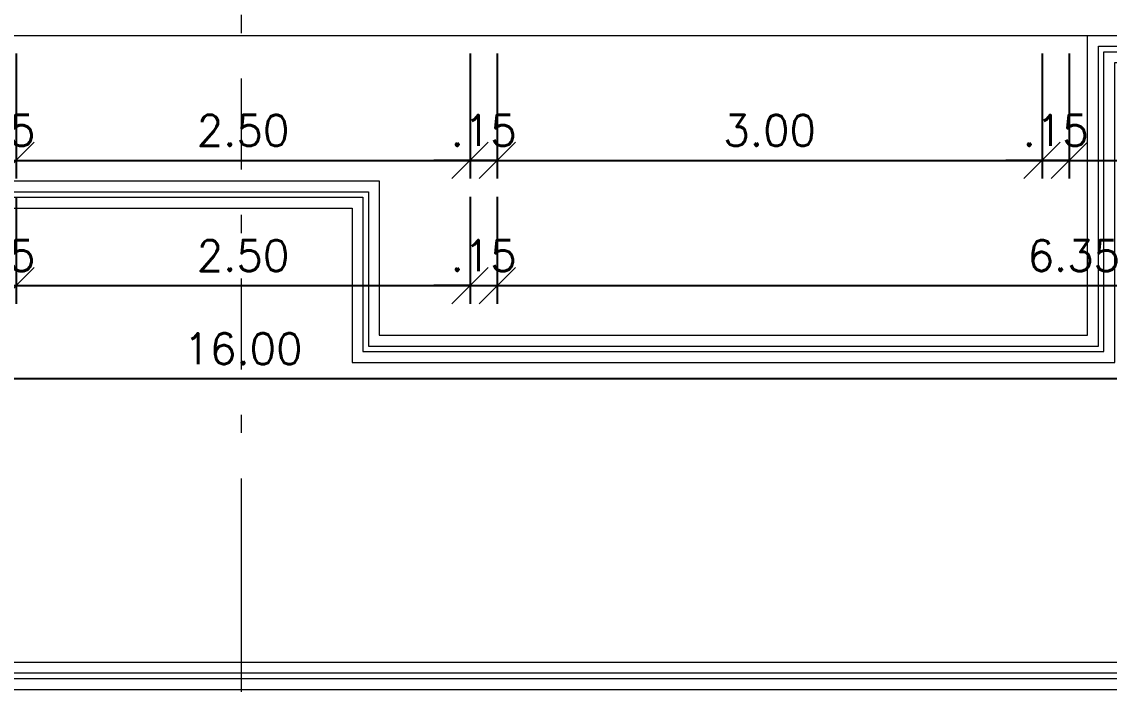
# Model space of a CAD drawing. Header units: millimetres. Extents: x 521 to 1055, y 261 to 520.
# Drawn here: x 537.85 to 543.83, y 283.39 to 287.04 of the extents above; entities that cross this region are included whole.
import ezdxf
from ezdxf.enums import TextEntityAlignment as Align

# ---------------------------------------------------------------- set-up
doc = ezdxf.new("R2010")
doc.units = ezdxf.units.MM
doc.linetypes.add('CONTINU', pattern=[0])
doc.linetypes.add('DASHDOTX2', pattern=[2, 1, -0.5, 0, -0.5])
doc.layers.add('0.1', color=8, linetype='Continuous', lineweight=13)
doc.styles.add('ROMANS', font='romans')
doc.dimstyles.new('Fares Eng - 50', dxfattribs={"dimscale": 2, "dimtxt": 0.085, "dimasz": 0.1, "dimexe": 0.05, "dimexo": 0.05, "dimgap": 0.04, "dimtad": 1, "dimzin": 4, "dimdsep": 46, "dimtxsty": 'ROMANS', "dimblk1": 'OBLIQUE', "dimblk2": 'OBLIQUE', "dimsah": 1, "dimcen": 0.05, "dimdle": 0.05, "dimclrd": 8, "dimclre": 8, "dimclrt": 8, "dimaunit": 1, "dimadec": 0, "dimazin": 0, "dimtfac": 1, "dimtix": 1, "dimtmove": 2, "dimatfit": 0, "dimldrblk": 'OPEN90', "dimfxl": 1, "dimtolj": 1, "dimtzin": 0, "dimarcsym": 0})

# ---------------------------------------------------------------- blocks, each defined once
blk = doc.blocks.new('_OBLIQUE')
at = {"color": 0, "linetype": 'ByBlock'}
blk.add_line((-0.5, -0.5), (0.5, 0.5), dxfattribs=at)
blk = doc.blocks.new('*D1517')
at = {"layer": '0.1', "color": 8, "linetype": 'CONTINU', "lineweight": -2, "transparency": 16777216}
for p, q in [((537.664, 286.8645), (537.664, 286.1768)), ((537.814, 286.8645), (537.814, 286.1768)), ((537.664, 286.2768), (537.464, 286.2768)), ((537.664, 286.2768), (537.814, 286.2768)), ((537.814, 286.2768), (538.014, 286.2768))]:
    blk.add_line(p, q, dxfattribs=at)
at = {"layer": 'DEFPOINTS', "color": 0, "linetype": 'CONTINU', "lineweight": -2, "transparency": 16777216}
for p in [(537.664, 286.9645), (537.814, 286.9645), (537.814, 286.2768)]:
    blk.add_point(p, dxfattribs=at)
at = {"layer": '0.1', "color": 8, "linetype": 'CONTINU', "lineweight": -2, "transparency": 16777216, "xscale": 0.2, "yscale": 0.2, "zscale": 0.2}
blk.add_blockref('_OBLIQUE', (537.664, 286.2768), dxfattribs=at)
at = {"layer": '0.1', "color": 8, "linetype": 'CONTINU', "lineweight": -2, "transparency": 16777216, "xscale": 0.2, "yscale": 0.2, "zscale": 0.2, "rotation": 180}
blk.add_blockref('_OBLIQUE', (537.814, 286.2768), dxfattribs=at)
at = {"layer": '0.1', "color": 8, "linetype": 'CONTINU', "transparency": 16777216, "insert": (537.739, 286.4418), "char_height": 0.17, "attachment_point": 5, "style": 'ROMANS'}
blk.add_mtext('\\A1;.15', dxfattribs=at)
blk = doc.blocks.new('_Open90')
at = {"color": 0, "linetype": 'ByBlock', "lineweight": -2}
for p, q in [((-0.5, 0.5), (0, 0)), ((0, 0), (-1, 0)), ((0, 0), (-0.5, -0.5))]:
    blk.add_line(p, q, dxfattribs=at)
blk = doc.blocks.new('*D1518')
at = {"layer": '0.1', "color": 8, "linetype": 'CONTINU', "lineweight": -2, "transparency": 16777216}
for p, q in [((537.814, 286.8645), (537.814, 286.1768)), ((540.314, 286.8645), (540.314, 286.1768)), ((537.714, 286.2768), (540.414, 286.2768))]:
    blk.add_line(p, q, dxfattribs=at)
at = {"layer": 'DEFPOINTS', "color": 0, "linetype": 'CONTINU', "lineweight": -2, "transparency": 16777216}
for p in [(537.814, 286.9645), (540.314, 286.9645), (540.314, 286.2768)]:
    blk.add_point(p, dxfattribs=at)
at = {"layer": '0.1', "color": 8, "linetype": 'CONTINU', "lineweight": -2, "transparency": 16777216, "xscale": 0.2, "yscale": 0.2, "zscale": 0.2, "rotation": 180}
blk.add_blockref('_OBLIQUE', (537.814, 286.2768), dxfattribs=at)
at = {"layer": '0.1', "color": 8, "linetype": 'CONTINU', "lineweight": -2, "transparency": 16777216, "xscale": 0.2, "yscale": 0.2, "zscale": 0.2}
blk.add_blockref('_OBLIQUE', (540.314, 286.2768), dxfattribs=at)
at = {"layer": '0.1', "color": 8, "linetype": 'CONTINU', "transparency": 16777216, "insert": (539.064, 286.4418), "char_height": 0.17, "attachment_point": 5, "style": 'ROMANS'}
blk.add_mtext('\\A1;2.50', dxfattribs=at)
blk = doc.blocks.new('*D1519')
at = {"layer": '0.1', "color": 8, "linetype": 'CONTINU', "lineweight": -2, "transparency": 16777216}
for p, q in [((540.314, 286.8645), (540.314, 286.1768)), ((540.464, 286.8645), (540.464, 286.1768)), ((540.314, 286.2768), (540.114, 286.2768)), ((540.464, 286.2768), (540.314, 286.2768)), ((540.464, 286.2768), (540.664, 286.2768))]:
    blk.add_line(p, q, dxfattribs=at)
at = {"layer": 'DEFPOINTS', "color": 0, "linetype": 'CONTINU', "lineweight": -2, "transparency": 16777216}
for p in [(540.314, 286.9645), (540.464, 286.9645), (540.314, 286.2768)]:
    blk.add_point(p, dxfattribs=at)
at = {"layer": '0.1', "color": 8, "linetype": 'CONTINU', "lineweight": -2, "transparency": 16777216, "xscale": 0.2, "yscale": 0.2, "zscale": 0.2}
blk.add_blockref('_OBLIQUE', (540.314, 286.2768), dxfattribs=at)
at = {"layer": '0.1', "color": 8, "linetype": 'CONTINU', "lineweight": -2, "transparency": 16777216, "xscale": 0.2, "yscale": 0.2, "zscale": 0.2, "rotation": 180}
blk.add_blockref('_OBLIQUE', (540.464, 286.2768), dxfattribs=at)
at = {"layer": '0.1', "color": 8, "linetype": 'CONTINU', "transparency": 16777216, "insert": (540.389, 286.4418), "char_height": 0.17, "attachment_point": 5, "style": 'ROMANS'}
blk.add_mtext('\\A1;.15', dxfattribs=at)
blk = doc.blocks.new('*D1520')
at = {"layer": '0.1', "color": 8, "linetype": 'CONTINU', "lineweight": -2, "transparency": 16777216}
for p, q in [((543.464, 286.8645), (543.464, 286.1768)), ((543.614, 286.8645), (543.614, 286.1768)), ((543.464, 286.2768), (543.264, 286.2768)), ((543.614, 286.2768), (543.464, 286.2768)), ((543.614, 286.2768), (543.814, 286.2768))]:
    blk.add_line(p, q, dxfattribs=at)
at = {"layer": 'DEFPOINTS', "color": 0, "linetype": 'CONTINU', "lineweight": -2, "transparency": 16777216}
for p in [(543.464, 286.9645), (543.614, 286.9645), (543.464, 286.2768)]:
    blk.add_point(p, dxfattribs=at)
at = {"layer": '0.1', "color": 8, "linetype": 'CONTINU', "lineweight": -2, "transparency": 16777216, "xscale": 0.2, "yscale": 0.2, "zscale": 0.2}
blk.add_blockref('_OBLIQUE', (543.464, 286.2768), dxfattribs=at)
at = {"layer": '0.1', "color": 8, "linetype": 'CONTINU', "lineweight": -2, "transparency": 16777216, "xscale": 0.2, "yscale": 0.2, "zscale": 0.2, "rotation": 180}
blk.add_blockref('_OBLIQUE', (543.614, 286.2768), dxfattribs=at)
at = {"layer": '0.1', "color": 8, "linetype": 'CONTINU', "transparency": 16777216, "insert": (543.539, 286.4418), "char_height": 0.17, "attachment_point": 5, "style": 'ROMANS'}
blk.add_mtext('\\A1;.15', dxfattribs=at)
blk = doc.blocks.new('*D1521')
at = {"layer": '0.1', "color": 8, "linetype": 'CONTINU', "lineweight": -2, "transparency": 16777216}
for p, q in [((543.614, 286.8645), (543.614, 286.1768)), ((546.814, 286.8645), (546.814, 286.1768)), ((543.514, 286.2768), (546.914, 286.2768))]:
    blk.add_line(p, q, dxfattribs=at)
at = {"layer": 'DEFPOINTS', "color": 0, "linetype": 'CONTINU', "lineweight": -2, "transparency": 16777216}
for p in [(543.614, 286.9645), (546.814, 286.9645), (546.814, 286.2768)]:
    blk.add_point(p, dxfattribs=at)
at = {"layer": '0.1', "color": 8, "linetype": 'CONTINU', "lineweight": -2, "transparency": 16777216, "xscale": 0.2, "yscale": 0.2, "zscale": 0.2, "rotation": 180}
blk.add_blockref('_OBLIQUE', (543.614, 286.2768), dxfattribs=at)
at = {"layer": '0.1', "color": 8, "linetype": 'CONTINU', "lineweight": -2, "transparency": 16777216, "xscale": 0.2, "yscale": 0.2, "zscale": 0.2}
blk.add_blockref('_OBLIQUE', (546.814, 286.2768), dxfattribs=at)
at = {"layer": '0.1', "color": 8, "linetype": 'CONTINU', "transparency": 16777216, "insert": (545.214, 286.4418), "char_height": 0.17, "attachment_point": 5, "style": 'ROMANS'}
blk.add_mtext('\\A1;3.20', dxfattribs=at)
blk = doc.blocks.new('*D1525')
at = {"layer": '0.1', "color": 8, "linetype": 'CONTINU', "lineweight": -2, "transparency": 16777216}
for p, q in [((537.664, 286.0768), (537.664, 285.488)), ((537.814, 286.0768), (537.814, 285.488)), ((537.664, 285.588), (537.464, 285.588)), ((537.664, 285.588), (537.814, 285.588)), ((537.814, 285.588), (538.014, 285.588))]:
    blk.add_line(p, q, dxfattribs=at)
at = {"layer": 'DEFPOINTS', "color": 0, "linetype": 'CONTINU', "lineweight": -2, "transparency": 16777216}
for p in [(537.664, 286.1768), (537.814, 286.1768), (537.814, 285.588)]:
    blk.add_point(p, dxfattribs=at)
at = {"layer": '0.1', "color": 8, "linetype": 'CONTINU', "lineweight": -2, "transparency": 16777216, "xscale": 0.2, "yscale": 0.2, "zscale": 0.2}
blk.add_blockref('_OBLIQUE', (537.664, 285.588), dxfattribs=at)
at = {"layer": '0.1', "color": 8, "linetype": 'CONTINU', "lineweight": -2, "transparency": 16777216, "xscale": 0.2, "yscale": 0.2, "zscale": 0.2, "rotation": 180}
blk.add_blockref('_OBLIQUE', (537.814, 285.588), dxfattribs=at)
at = {"layer": '0.1', "color": 8, "linetype": 'CONTINU', "transparency": 16777216, "insert": (537.739, 285.753), "char_height": 0.17, "attachment_point": 5, "style": 'ROMANS'}
blk.add_mtext('\\A1;.15', dxfattribs=at)
blk = doc.blocks.new('*D1526')
at = {"layer": '0.1', "color": 8, "linetype": 'CONTINU', "lineweight": -2, "transparency": 16777216}
for p, q in [((537.814, 286.0768), (537.814, 285.488)), ((540.314, 286.0768), (540.314, 285.488)), ((537.714, 285.588), (540.414, 285.588))]:
    blk.add_line(p, q, dxfattribs=at)
at = {"layer": 'DEFPOINTS', "color": 0, "linetype": 'CONTINU', "lineweight": -2, "transparency": 16777216}
for p in [(537.814, 286.1768), (540.314, 286.1768), (540.314, 285.588)]:
    blk.add_point(p, dxfattribs=at)
at = {"layer": '0.1', "color": 8, "linetype": 'CONTINU', "lineweight": -2, "transparency": 16777216, "xscale": 0.2, "yscale": 0.2, "zscale": 0.2, "rotation": 180}
blk.add_blockref('_OBLIQUE', (537.814, 285.588), dxfattribs=at)
at = {"layer": '0.1', "color": 8, "linetype": 'CONTINU', "lineweight": -2, "transparency": 16777216, "xscale": 0.2, "yscale": 0.2, "zscale": 0.2}
blk.add_blockref('_OBLIQUE', (540.314, 285.588), dxfattribs=at)
at = {"layer": '0.1', "color": 8, "linetype": 'CONTINU', "transparency": 16777216, "insert": (539.064, 285.753), "char_height": 0.17, "attachment_point": 5, "style": 'ROMANS'}
blk.add_mtext('\\A1;2.50', dxfattribs=at)
blk = doc.blocks.new('*D1527')
at = {"layer": '0.1', "color": 8, "linetype": 'CONTINU', "lineweight": -2, "transparency": 16777216}
for p, q in [((540.314, 286.0768), (540.314, 285.488)), ((540.464, 286.0768), (540.464, 285.488)), ((540.314, 285.588), (540.114, 285.588)), ((540.314, 285.588), (540.464, 285.588)), ((540.464, 285.588), (540.664, 285.588))]:
    blk.add_line(p, q, dxfattribs=at)
at = {"layer": 'DEFPOINTS', "color": 0, "linetype": 'CONTINU', "lineweight": -2, "transparency": 16777216}
for p in [(540.314, 286.1768), (540.464, 286.1768), (540.464, 285.588)]:
    blk.add_point(p, dxfattribs=at)
at = {"layer": '0.1', "color": 8, "linetype": 'CONTINU', "lineweight": -2, "transparency": 16777216, "xscale": 0.2, "yscale": 0.2, "zscale": 0.2}
blk.add_blockref('_OBLIQUE', (540.314, 285.588), dxfattribs=at)
at = {"layer": '0.1', "color": 8, "linetype": 'CONTINU', "lineweight": -2, "transparency": 16777216, "xscale": 0.2, "yscale": 0.2, "zscale": 0.2, "rotation": 180}
blk.add_blockref('_OBLIQUE', (540.464, 285.588), dxfattribs=at)
at = {"layer": '0.1', "color": 8, "linetype": 'CONTINU', "transparency": 16777216, "insert": (540.389, 285.753), "char_height": 0.17, "attachment_point": 5, "style": 'ROMANS'}
blk.add_mtext('\\A1;.15', dxfattribs=at)
blk = doc.blocks.new('*D1528')
at = {"layer": '0.1', "color": 8, "linetype": 'CONTINU', "lineweight": -2, "transparency": 16777216}
for p, q in [((540.464, 286.0768), (540.464, 285.488)), ((546.814, 286.0768), (546.814, 285.488)), ((540.364, 285.588), (546.914, 285.588))]:
    blk.add_line(p, q, dxfattribs=at)
at = {"layer": 'DEFPOINTS', "color": 0, "linetype": 'CONTINU', "lineweight": -2, "transparency": 16777216}
for p in [(540.464, 286.1768), (546.814, 286.1768), (546.814, 285.588)]:
    blk.add_point(p, dxfattribs=at)
at = {"layer": '0.1', "color": 8, "linetype": 'CONTINU', "lineweight": -2, "transparency": 16777216, "xscale": 0.2, "yscale": 0.2, "zscale": 0.2, "rotation": 180}
blk.add_blockref('_OBLIQUE', (540.464, 285.588), dxfattribs=at)
at = {"layer": '0.1', "color": 8, "linetype": 'CONTINU', "lineweight": -2, "transparency": 16777216, "xscale": 0.2, "yscale": 0.2, "zscale": 0.2}
blk.add_blockref('_OBLIQUE', (546.814, 285.588), dxfattribs=at)
at = {"layer": '0.1', "color": 8, "linetype": 'CONTINU', "transparency": 16777216, "insert": (543.639, 285.753), "char_height": 0.17, "attachment_point": 5, "style": 'ROMANS'}
blk.add_mtext('\\A1;6.35', dxfattribs=at)
blk = doc.blocks.new('*D1678')
at = {"layer": '0.1', "color": 8, "linetype": 'CONTINU', "lineweight": -2, "transparency": 16777216}
for p, q in [((531.064, 285.388), (531.064, 284.9754)), ((547.064, 285.3895), (547.064, 284.9754)), ((547.164, 285.0754), (530.964, 285.0754))]:
    blk.add_line(p, q, dxfattribs=at)
at = {"layer": 'DEFPOINTS', "color": 0, "linetype": 'CONTINU', "lineweight": -2, "transparency": 16777216}
for p in [(531.064, 285.488), (547.064, 285.4895), (531.064, 285.0754)]:
    blk.add_point(p, dxfattribs=at)
at = {"layer": '0.1', "color": 8, "linetype": 'CONTINU', "lineweight": -2, "transparency": 16777216, "xscale": 0.2, "yscale": 0.2, "zscale": 0.2, "rotation": 180}
blk.add_blockref('_OBLIQUE', (531.064, 285.0754), dxfattribs=at)
at = {"layer": '0.1', "color": 8, "linetype": 'CONTINU', "lineweight": -2, "transparency": 16777216, "xscale": 0.2, "yscale": 0.2, "zscale": 0.2}
blk.add_blockref('_OBLIQUE', (547.064, 285.0754), dxfattribs=at)
at = {"layer": '0.1', "color": 8, "linetype": 'CONTINU', "transparency": 16777216, "insert": (539.064, 285.2404), "char_height": 0.17, "attachment_point": 5, "style": 'ROMANS'}
blk.add_mtext('\\A1;16.00', dxfattribs=at)
blk = doc.blocks.new('Cor-4A')
h = blk.add_hatch(color=1)
edge = h.paths.add_edge_path()
edge.add_line((-0.000046, -0.007316), (-0.007572, 0))
edge.add_line((-0.007572, 0), (-0.000141, 0.007314))
edge.add_line((-0.000141, 0.007314), (-0.000141, 0.004997))
edge.add_arc((0.000001, 0), 0.004999, 91.62163, 269.46796)
edge.add_line((-0.000046, -0.004999), (-0.000046, -0.007316))
at = {"linetype": 'DASHDOTX2'}
blk.add_line((0, 0.037351), (0, 0.004998), dxfattribs=at)
at = {"color": 1}
blk.add_lwpolyline([(-0.000046, -0.007316), (-0.007572, 0), (-0.000141, 0.007314), (-0.000141, 0.004997, 0.98138), (-0.000046, -0.004999)], format="xyb", close=True, dxfattribs=at)
blk.add_circle((0, 0), 0.004998, dxfattribs=at)
at = {"color": 3, "style": 'ROMANS'}
blk.add_attdef('O', text='', height=0.006, rotation=90, dxfattribs=at).set_placement((0.000194, 0), align=Align.MIDDLE)
blk = doc.blocks.new('*D1763')
at = {"layer": '0.1', "color": 8, "linetype": 'CONTINU', "lineweight": -2, "transparency": 16777216}
for p, q in [((540.464, 286.8645), (540.464, 286.1768)), ((543.464, 286.8645), (543.464, 286.1768)), ((540.364, 286.2768), (543.564, 286.2768))]:
    blk.add_line(p, q, dxfattribs=at)
at = {"layer": 'DEFPOINTS', "color": 0, "linetype": 'CONTINU', "lineweight": -2, "transparency": 16777216}
for p in [(540.464, 286.9645), (543.464, 286.9645), (543.464, 286.2768)]:
    blk.add_point(p, dxfattribs=at)
at = {"layer": '0.1', "color": 8, "linetype": 'CONTINU', "lineweight": -2, "transparency": 16777216, "xscale": 0.2, "yscale": 0.2, "zscale": 0.2, "rotation": 180}
blk.add_blockref('_OBLIQUE', (540.464, 286.2768), dxfattribs=at)
at = {"layer": '0.1', "color": 8, "linetype": 'CONTINU', "lineweight": -2, "transparency": 16777216, "xscale": 0.2, "yscale": 0.2, "zscale": 0.2}
blk.add_blockref('_OBLIQUE', (543.464, 286.2768), dxfattribs=at)
at = {"layer": '0.1', "color": 8, "linetype": 'CONTINU', "transparency": 16777216, "insert": (541.964, 286.4418), "char_height": 0.17, "attachment_point": 5, "style": 'ROMANS'}
blk.add_mtext('\\A1;3.00', dxfattribs=at)

msp = doc.modelspace()

# ---------------------------------------------------------------- linework, layer by layer
at = {"layer": '0.1', "color": 8, "linetype": 'DASHDOTX2', "ltscale": 0.5}
msp.add_line((539.05324, 337.32691), (539.05324, 284.40546), dxfattribs=at)
at = {"layer": '0.1', "color": 7}
msp.add_line((535.41404, 286.96448), (547.06404, 286.96448), dxfattribs=at)
at = {"layer": '0.1', "color": 8}
for points in [[(546.96404, 283.76448), (546.96404, 283.36448), (534.66404, 283.36448), (534.66404, 286.16448), (539.81404, 286.16448), (539.81404, 285.31448), (543.71404, 285.31448), (543.71404, 286.96448), (543.71404, 286.96448)], [(546.90404, 283.76448), (546.90404, 283.42448), (534.72404, 283.42448), (534.72404, 286.10448), (539.75404, 286.10448), (539.75404, 285.25448), (543.77404, 285.25448), (543.77404, 286.90448), (546.81404, 286.90448)], [(546.87404, 283.76448), (546.87404, 283.45448), (534.75404, 283.45448), (534.75404, 286.07448), (539.72404, 286.07448), (539.72404, 285.22448), (543.80404, 285.22448), (543.80404, 286.87448), (546.81404, 286.87448)], [(546.81404, 283.76448), (546.81404, 283.51448), (534.81404, 283.51448), (534.81404, 286.01448), (539.66404, 286.01448), (539.66404, 285.16448), (543.86404, 285.16448), (543.86404, 286.81448), (546.81404, 286.81448)]]:
    msp.add_lwpolyline(points, dxfattribs=at)

# ---------------------------------------------------------------- block references
ref = msp.add_blockref('Cor-4A', (539.05324, 281.0588), dxfattribs=dict(at, xscale=89.59999999999991, yscale=89.59999999999991, zscale=89.59999999999991))
ref.add_attrib('O', 'C', dxfattribs={"layer": '0', "color": 3, "height": 0.5376, "style": 'ROMANS'}).set_placement((539.07063, 281.0588), align=Align.MIDDLE)

# ---------------------------------------------------------------- dimensions: what is measured, and where the dimension line sits
at = {"layer": '0.1', "color": 8, "linetype": 'CONTINU'}
for base, p1, p2, picture, middle in [((537.81404, 286.27684), (537.66404, 286.96448), (537.81404, 286.96448), '*D1517', (537.73904, 286.44184)), ((540.31404, 286.27684), (537.81404, 286.96448), (540.31404, 286.96448), '*D1518', (539.06404, 286.44184)), ((540.31404, 286.27684), (540.46404, 286.96448), (540.31404, 286.96448), '*D1519', (540.38904, 286.44184)), ((543.46404, 286.27684), (540.46404, 286.96448), (543.46404, 286.96448), '*D1763', (541.96404, 286.44184)), ((543.46404, 286.27684), (543.61404, 286.96448), (543.46404, 286.96448), '*D1520', (543.53904, 286.44184)), ((546.81404, 286.27684), (543.61404, 286.96448), (546.81404, 286.96448), '*D1521', (545.21404, 286.44184)), ((537.81404, 285.58798), (537.66404, 286.17684), (537.81404, 286.17684), '*D1525', (537.73904, 285.75298)), ((540.31404, 285.58798), (537.81404, 286.17684), (540.31404, 286.17684), '*D1526', (539.06404, 285.75298)), ((540.46404, 285.58798), (540.31404, 286.17684), (540.46404, 286.17684), '*D1527', (540.38904, 285.75298)), ((546.81404, 285.58798), (540.46404, 286.17684), (546.81404, 286.17684), '*D1528', (543.63904, 285.75298)), ((531.06404, 285.07542), (547.06404, 285.48948), (531.06404, 285.48798), '*D1678', (539.06404, 285.24042))]:
    dim = msp.add_linear_dim(base=base, p1=p1, p2=p2, dimstyle='Fares Eng - 50', dxfattribs=at)
    dim.commit()
    dim.dimension.update_dxf_attribs({"geometry": picture, "text_midpoint": middle})

doc.saveas('drawing.dxf')
